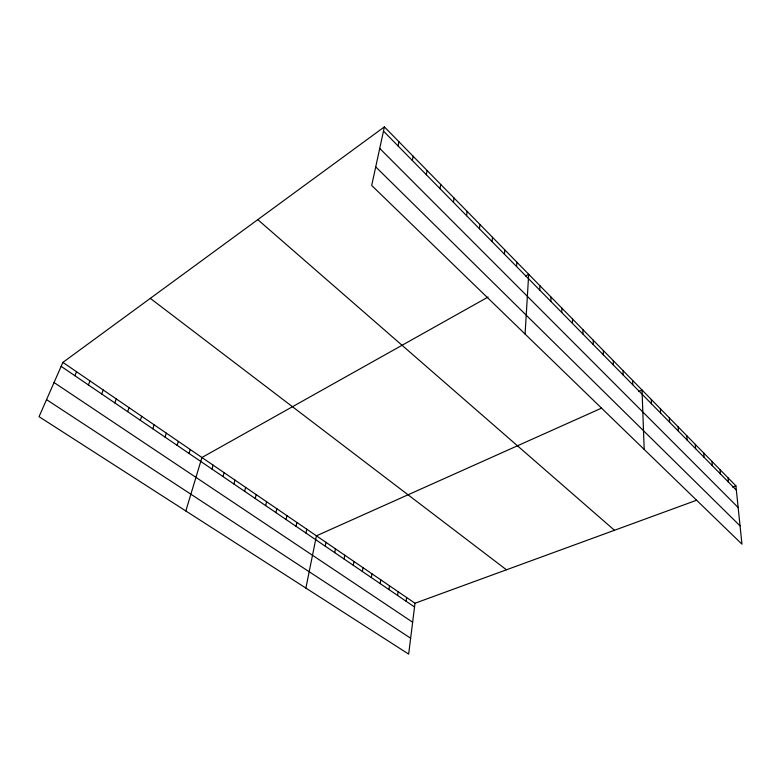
<?xml version="1.0" encoding="UTF-8"?>
<svg xmlns="http://www.w3.org/2000/svg" width="781" height="781" viewBox="0 0 781 781"><rect width="100%" height="100%" fill="white"/><g stroke="black" fill="none" stroke-linecap="round" stroke-linejoin="round"><path stroke-width="1.17" d="M593.257 344.558L593.277 340.213M582.948 334.063L582.997 329.719M572.444 323.383L572.532 319.029M561.744 312.498L561.871 308.144M550.849 301.407L551.015 297.063M539.739 290.112L539.964 285.768M525.076 334.063L528.698 274.258L525.652 275.966M516.553 266.516L516.866 262.182M504.438 254.186L504.799 249.861M492.079 241.612L492.489 237.287M479.466 228.784L479.934 224.469M466.589 215.693L467.116 211.378M62.89 362.394L415.004 603.244L408.658 654.107L39.05 416.683L62.89 362.394L384.389 126.893L735.907 485.87L741.95 544.152L371.697 185.468L384.389 126.893M406.12 601.263L406.618 597.504M453.458 202.328L454.044 198.023M397.597 595.454L398.115 591.686M388.967 589.577L389.504 585.799M380.22 583.622L380.786 579.834M440.045 188.68L440.689 184.394M371.356 577.589L371.951 573.791M426.348 174.749L427.061 170.473M362.374 571.477L362.999 567.67M353.276 565.278L353.939 561.471M344.06 559.001L344.743 555.184M412.358 160.515L413.139 156.259M334.717 552.645L335.43 548.809M325.247 546.192L325.999 542.356M398.076 145.979L398.915 141.732M305.879 588.083L316.432 535.815L601.526 408.151M305.927 533.033L306.728 529.176M296.058 526.326L296.897 522.46M286.061 519.511L286.939 515.636M275.918 512.609L276.825 508.724M265.638 505.6L266.585 501.714M255.202 498.503L256.188 494.607M244.629 491.298L245.644 487.403M233.9 483.995L234.954 480.09M223.005 476.576L224.108 472.671M211.963 469.059L213.106 465.144M185.829 510.969L201.937 457.5L488.096 297.034M189.031 453.449L190.261 449.514M177.131 445.346L178.4 441.402M165.045 437.106L166.363 433.172M152.764 428.749L154.13 424.805M140.297 420.266L141.712 416.312M127.625 411.636L129.099 407.682M114.758 402.869L116.271 398.915M101.676 393.966L103.248 390.002M88.39 384.916L90.01 380.952M74.878 375.72L76.558 371.746M638.848 391.437L642.031 390.002L644.188 449.446M415.004 603.244L696.593 500.24M732.578 487.08L735.907 485.87M46.538 399.628L410.64 638.223M54.045 382.524L412.641 622.213M61.143 366.367L414.535 606.993M150.303 298.362L506.449 569.798M257.779 219.637L614.481 530.279M375.72 166.89L740.056 525.847M379.722 148.419L738.152 507.494M383.471 131.12L736.346 490.136M728.048 477.835L728.468 482.111M720.053 469.684L720.453 473.969M711.94 461.395L712.321 465.691M703.701 452.97L704.052 457.275M695.315 444.418L695.646 448.724M686.802 435.72L687.104 440.035M678.142 426.885L678.416 431.2M669.346 417.894L669.59 422.218M660.394 408.756L660.609 413.081M651.295 399.462L651.481 403.787M632.62 380.386L632.747 384.73M623.043 370.604L623.131 374.948M613.29 360.656L613.349 365M603.371 350.523L603.391 354.867"/></g></svg>
